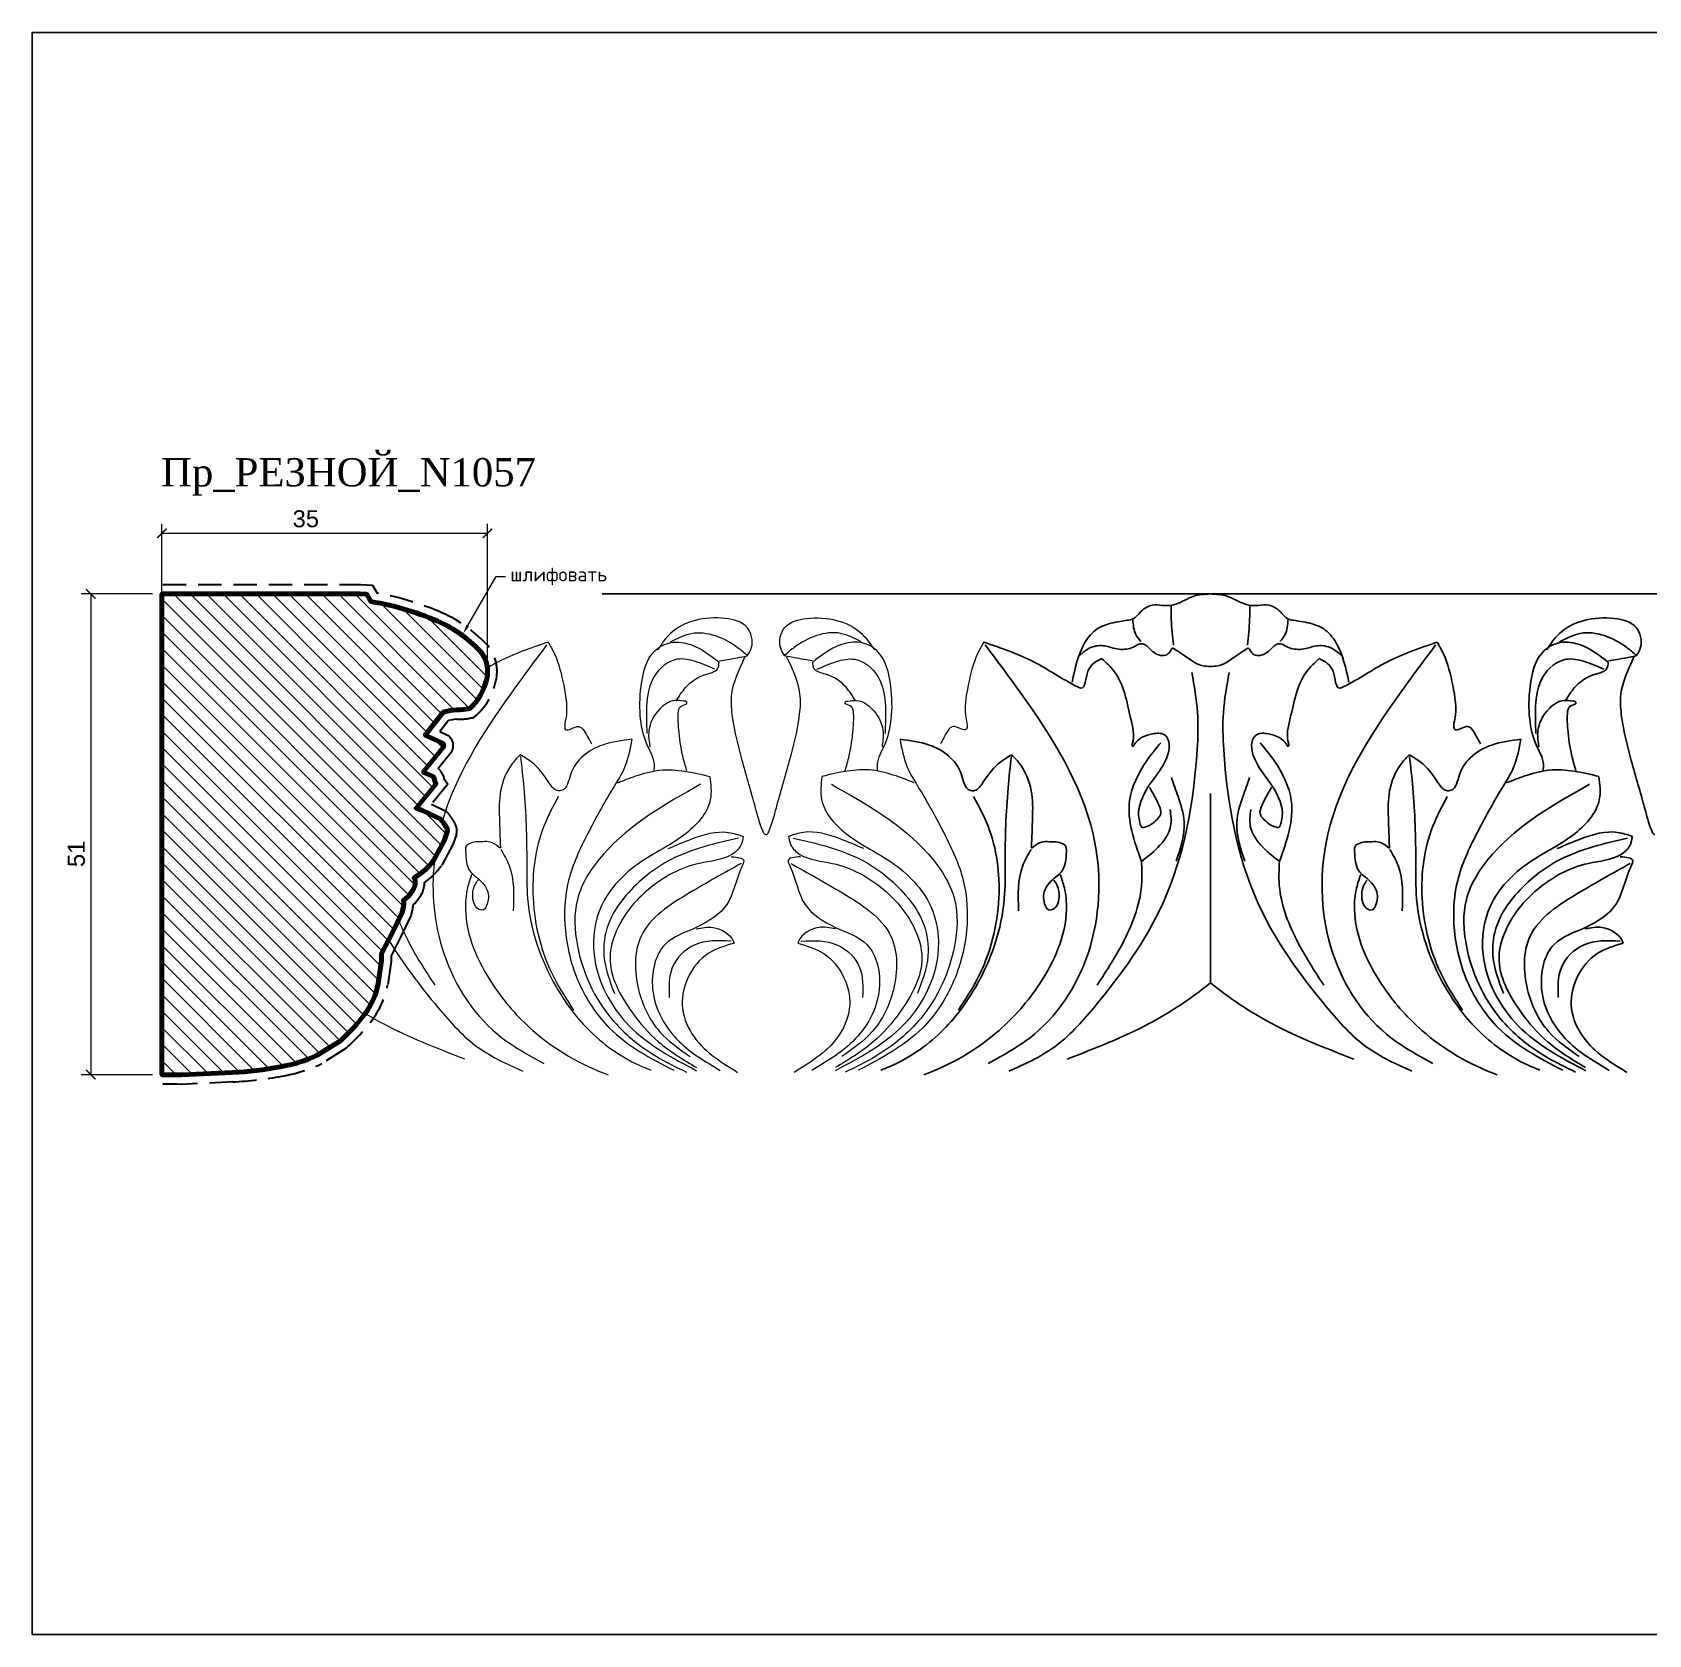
# Model space of a CAD drawing. Header units: millimetres. Extents: x 1316 to 1577, y -1879 to -1709.
# Drawn here: x 1316.2 to 1487.7, y -1879.2 to -1709.2 of the extents above; entities that cross this region are included whole.
import ezdxf
from ezdxf import colors
from ezdxf.entities.mleader import LeaderData, LeaderLine
from ezdxf.math import Vec2, Vec3

# ---------------------------------------------------------------- set-up
doc = ezdxf.new("R2010")
doc.units = ezdxf.units.MM
doc.linetypes.add('HIDDEN', pattern=[0.375, 0.25, -0.125])
for name, color, linetype, lineweight in [('0.15', 7, 'Continuous', 15), ('линия 50', 1, 'Continuous', 140), ('служебный слой РАЗМЕРЫ', 7, 'Continuous', 9)]:
    doc.layers.add(name, color=color, linetype=linetype, lineweight=lineweight)
doc.layers.add('Outside panel', color=7, linetype='Continuous', lineweight=18, true_color=0x7f5e57)
doc.layers.add('размеры в модели', color=7, linetype='Continuous')
doc.styles.add('ELECT', font='times.ttf')
doc.styles.get("Standard").update_dxf_attribs({"font": 'arial.ttf'})
doc.styles.add('ЕСКД профили текст', font='isocpeur.ttf')
doc.dimstyles.new('M_1', dxfattribs={"dimtxt": 1.8, "dimasz": 1, "dimexe": 1, "dimexo": 1, "dimgap": 0.6, "dimtad": 1, "dimdec": 0, "dimdsep": 46, "dimtxsty": 'Standard', "dimblk": 'ARCHTICK', "dimcen": -5, "dimclrd": 7, "dimclre": 7, "dimclrt": 7, "dimadec": 0, "dimazin": 0, "dimtfac": 1, "dimtdec": 0, "dimtmove": 0, "dimatfit": 3, "dimfxl": 1, "dimtolj": 1, "dimtzin": 0, "dimlwd": 5, "dimlwe": 5, "dimarcsym": 0})

# ---------------------------------------------------------------- blocks, each defined once
blk = doc.blocks.new('_ArchTick')
at = {"color": 0, "linetype": 'ByBlock', "const_width": 0.15}
blk.add_lwpolyline([(-0.5, -0.5), (0.5, 0.5)], dxfattribs=at)
blk = doc.blocks.new('*D3')
at = {"layer": 'Defpoints', "color": 0, "ltscale": 1000, "transparency": 16777216}
for p in [(1364.457472295162, -1762.355918897818), (1364.457472295162, -1776.634007220644), (1329.907022562762, -1819.803002179855)]:
    blk.add_point(p, dxfattribs=at)
at = {"layer": 'размеры в модели', "color": 7, "lineweight": 5, "ltscale": 1000, "transparency": 16777216}
for p, q in [((1329.907022562762, -1818.803002179855), (1329.907022562762, -1761.355918897818)), ((1364.457472295162, -1775.634007220644), (1364.457472295162, -1761.355918897818)), ((1329.907022562762, -1762.355918897818), (1364.457472295162, -1762.355918897818))]:
    blk.add_line(p, q, dxfattribs=at)
at = {"layer": 'размеры в модели', "color": 7, "lineweight": 5, "ltscale": 1000, "transparency": 16777216, "rotation": 180}
blk.add_blockref('_ArchTick', (1329.907022562762, -1762.355918897818), dxfattribs=at)
at = {"layer": 'размеры в модели', "color": 7, "lineweight": 5, "ltscale": 1000, "transparency": 16777216}
blk.add_blockref('_ArchTick', (1364.457472295162, -1762.355918897818), dxfattribs=at)
at = {"layer": 'размеры в модели', "color": 7, "ltscale": 1000, "transparency": 16777216, "insert": (1345.181853705388, -1760.836273604503), "char_height": 1.8, "attachment_point": 5}
blk.add_mtext('\\A1;35', dxfattribs=at)
blk = doc.blocks.new('*D2')
at = {"layer": 'Defpoints', "color": 0, "ltscale": 1000, "transparency": 16777216}
for p in [(1329.907022562762, -1768.802999432687), (1322.348852384731, -1819.803002179856), (1329.907022562762, -1819.803002179856)]:
    blk.add_point(p, dxfattribs=at)
at = {"layer": 'размеры в модели', "color": 7, "lineweight": 5, "ltscale": 1000, "transparency": 16777216}
for p, q in [((1328.907022562762, -1768.802999432687), (1321.348852384731, -1768.802999432687)), ((1322.348852384731, -1768.802999432687), (1322.348852384731, -1819.803002179856)), ((1328.907022562762, -1819.803002179856), (1321.348852384731, -1819.803002179856))]:
    blk.add_line(p, q, dxfattribs=at)
for p, rotation in [((1322.348852384731, -1768.802999432687), 90), ((1322.348852384731, -1819.803002179856), 270)]:
    blk.add_blockref('_ArchTick', p, dxfattribs=dict(at, rotation=rotation))
at = {"layer": 'размеры в модели', "color": 7, "ltscale": 1000, "transparency": 16777216, "insert": (1320.829821006831, -1796.373260477434), "char_height": 1.8, "attachment_point": 5, "rotation": 90}
blk.add_mtext('\\A1;51', dxfattribs=at)

msp = doc.modelspace()

# ---------------------------------------------------------------- hatches: boundary and pattern name
at = {"layer": 'Outside panel', "ltscale": 1000}
h = msp.add_hatch(dxfattribs=at)
h.set_pattern_fill('ANSI31', color=256, scale=9.894831059293374, angle=89.99999999999999)
h.set_pattern_definition([(135, (-308681.3478137554, 91952.88775593552), (-0.874587767590202, -0.8745877675902015), [])])
edge = h.paths.add_edge_path()
edge.add_line((1350.963298872066, -1768.802999432686), (1351.6663957573, -1768.832473755836))
edge.add_line((1351.6663957573, -1768.832473755836), (1352.019470459269, -1769.47263537105))
edge.add_line((1352.019470459269, -1769.47263537105), (1352.095494041172, -1769.610474130743))
edge.add_arc((1347.240286511089, -1799.186926200906), 29.97231317764509, 65.59297087123218, 80.67759264373308, ccw=False)
edge.add_arc((1353.725594688043, -1784.176425779202), 13.62665611717589, 42.58568210738292, 64.34472969998421, ccw=False)
edge.add_arc((1361.21534645087, -1776.999259817087), 3.262635353449134, -14.430340476632296, 38.78881298896238, ccw=False)
edge.add_arc((1358.787868584284, -1776.701634259945), 5.696508899645258, 311.60085530596746, 348.75667059247075, ccw=False)
edge.add_arc((1361.44771685301, -1776.134631561996), 4.955537926826993, 266.83880639387377, 283.089289717507, ccw=False)
edge.add_line((1361.174442480271, -1781.082628860044), (1360.512595923105, -1781.168770727607))
edge.add_line((1360.512595923105, -1781.168770727607), (1359.77176818666, -1781.347474494156))
edge.add_line((1359.77176818666, -1781.347474494156), (1357.851816830644, -1783.765096631854))
edge.add_line((1357.851816830644, -1783.765096631854), (1359.743361126119, -1784.658116913888))
edge.add_arc((1359.487123102426, -1784.882739258137), 0.3407537561371958, -47.59731586521792, 41.23832262908621, ccw=False)
edge.add_line((1359.716905961697, -1785.134359924843), (1357.709365942002, -1787.587968053667))
edge.add_line((1357.709365942002, -1787.587968053667), (1357.700208385428, -1787.745164443877))
edge.add_line((1357.700208385428, -1787.745164443877), (1358.684137021144, -1788.182625450565))
edge.add_arc((1358.279720114439, -1788.613306640815), 0.5907954993601886, 24.946555907015295, 46.80138924666602, ccw=False)
edge.add_line((1358.815395339345, -1788.364125230022), (1358.881533252028, -1788.727641882164))
edge.add_line((1358.881533252028, -1788.727641882164), (1358.931391062633, -1788.834680213731))
edge.add_line((1358.931391062633, -1788.834680213731), (1359.00159900072, -1788.933962144212))
edge.add_line((1359.00159900072, -1788.933962144212), (1356.888238321011, -1791.517360713704))
edge.add_line((1356.888238321011, -1791.517360713704), (1357.550634952215, -1791.768668100725))
edge.add_line((1357.550634952215, -1791.768668100725), (1359.507299654604, -1792.696333639695))
edge.add_arc((1355.373104208335, -1796.194761308703), 5.415770318545607, 29.771715731185907, 40.23847662549622, ccw=False)
edge.add_arc((1359.522463083569, -1793.909467755213), 0.6836448882497159, -10.279880105993584, 36.212299477542274, ccw=False)
edge.add_line((1360.195133943529, -1794.031468769092), (1359.858339343638, -1794.976198390032))
edge.add_line((1359.858339343638, -1794.976198390032), (1358.746204908424, -1797.086456509096))
edge.add_arc((1354.844039297557, -1794.272418261979), 4.810998618880846, 314.42779352934076, 324.20282388908976, ccw=False)
edge.add_arc((1354.637273888115, -1794.523976708915), 4.787050512549677, 301.75807215845657, 318.3057055007236, ccw=False)
edge.add_line((1357.156859996681, -1798.59430083006), (1356.667439444875, -1798.920069664971))
edge.add_arc((1356.249087705928, -1799.265412713234), 0.5424758044951531, 3.4895545051799104, 39.53915891904592, ccw=False)
edge.add_arc((1354.794749934936, -1799.3023119262), 1.997032095501671, -29.007390789123804, 2.006385798557119, ccw=False)
edge.add_line((1356.541268657846, -1800.270717595842), (1356.086443320801, -1800.862789525789))
edge.add_line((1356.086443320801, -1800.862789525789), (1355.545129945454, -1801.317314614447))
edge.add_arc((1354.229274283, -1801.643340873103), 1.35564348032489, -13.73583422464418, 13.915791451881091, ccw=False)
edge.add_line((1355.546147451689, -1801.965232630282), (1355.389451474835, -1802.598154937987))
edge.add_line((1355.389451474835, -1802.598154937987), (1354.400435307482, -1804.631883235437))
edge.add_line((1354.400435307482, -1804.631883235437), (1353.226232984522, -1806.936568468249))
edge.add_line((1353.226232984522, -1806.936568468249), (1353.226232984522, -1807.691007722424))
edge.add_line((1353.226232984522, -1807.691007722424), (1352.874175789719, -1810.134273983444))
edge.add_arc((1344.501413682719, -1808.376739337538), 8.555236602921072, 324.01690924708765, 348.1451063557594, ccw=False)
edge.add_arc((1333.572722925408, -1799.569297738395), 22.58444063048799, 312.59830322148713, 322.22607379987056, ccw=False)
edge.add_line((1348.859095750795, -1816.194091404344), (1346.39978291369, -1817.747957037085))
edge.add_arc((1339.664228112157, -1803.060163479015), 16.15855742598804, 279.96351474939553, 294.63532834798605, ccw=False)
edge.add_arc((1335.51329163073, -1781.634414602748), 37.98127853763408, 272.83647262599607, 280.5386163079805, ccw=False)
edge.add_line((1337.392816745629, -1819.569159951781), (1332.019958655768, -1819.827170608587))
edge.add_line((1332.019958655768, -1819.827170608587), (1331.520787626458, -1819.819950245226))
edge.add_line((1331.520787626458, -1819.819950245226), (1330.139916118187, -1819.803002179855))
edge.add_line((1330.139916118187, -1819.803002179855), (1329.907022562762, -1819.803002179855))
edge.add_line((1329.907022562762, -1819.803002179855), (1329.907022562762, -1768.802999432686))
edge.add_line((1329.907022562762, -1768.802999432686), (1350.963298872066, -1768.802999432686))

# ---------------------------------------------------------------- linework, layer by layer
at = {"color": 7, "ltscale": 1000}
for p, q in [((1567.262176569388, -1768.802999432686), (1376.629873453941, -1768.802999432686)), ((1441.193709015217, -1789.960135986003), (1441.193709015217, -1810.05685513981))]:
    msp.add_line(p, q, dxfattribs=at)
at = {"color": 6, "ltscale": 1000}
msp.add_lwpolyline([(1316.153295605618, -1879.213753384771), (1571.153295605618, -1879.213753384771), (1571.153295605618, -1709.213753384771), (1316.153295605618, -1709.213753384771)], close=True, dxfattribs=at)
at = {"color": 7, "ltscale": 1000}
for points in [[(1441.193709015217, -1768.802999432672), (1439.425939251971, -1769.038045920788), (1437.514746658806, -1769.885569314829), (1437.005540022463, -1770.009872745963), (1436.078294750605, -1770.009872745963), (1435.026527331513, -1769.987272122067), (1433.617870544851, -1770.859091186903), (1433.024166737985, -1771.41845662683), (1432.383767125499, -1771.590221368017), (1430.383630141452, -1771.978387082585), (1429.206228771083, -1772.480685947354), (1427.873174717486, -1773.958201731213), (1426.514549150434, -1778.154572563137)], [(1437.008875437383, -1770.078804648605), (1437.036670558922, -1771.490778623272), (1437.259031535428, -1774.23957949796)], [(1441.193709015217, -1768.802999432672), (1442.961478777997, -1769.038045920788), (1444.872671371162, -1769.885569314829), (1445.381878007505, -1770.009872745963), (1446.309123279829, -1770.009872745963), (1447.360890698455, -1769.987272122067), (1448.769547485117, -1770.859091186903), (1449.363251291983, -1771.41845662683), (1450.003650904935, -1771.590221368017), (1452.003787888516, -1771.978387082585), (1453.181189259351, -1772.480685947354), (1454.514243312948, -1773.958201731213), (1455.872868879535, -1778.154572563137)], [(1445.378542592585, -1770.078804648605), (1445.350747471512, -1771.490778623272), (1445.12838649454, -1774.23957949796)], [(1433.81688361878, -1773.839548456024), (1433.28099366587, -1773.11745852419), (1432.955234835226, -1771.503208966235)], [(1448.570534411188, -1773.839548456024), (1449.106424364563, -1773.11745852419), (1449.432183194742, -1771.503208966235)], [(1486.384130271919, -1775.373565799215), (1486.839970273733, -1774.453155393254), (1486.376347637572, -1772.360337625498), (1484.047116408892, -1771.400941143402), (1478.234600482345, -1772.999935280423), (1476.865968672395, -1774.740748331657)], [(1478.254612970468, -1773.884184688104), (1480.445980394095, -1772.986374905922), (1485.36794060918, -1774.476886048455), (1486.356335149914, -1775.284858350649)], [(1417.129804136999, -1773.909610389856), (1422.473138402052, -1776.026158812812), (1427.098246714402, -1778.663086599561), (1427.424005545046, -1778.793605202351), (1428.187815499328, -1776.990640435259), (1429.643168090213, -1775.660593722023)], [(1417.294351259083, -1774.208503640264), (1421.126742689707, -1779.414557342192), (1428.735935305547, -1794.302153282923), (1428.409064670395, -1806.260708373396), (1422.505380743951, -1815.507188603056), (1417.598985797562, -1818.612514318906)], [(1441.193709015217, -1776.492861695013), (1440.42100462208, -1776.423364776776), (1438.267438564286, -1775.229486822391), (1437.281267633032, -1774.58706408961), (1437.19899407199, -1774.549773060258), (1437.012210852303, -1774.736228206901), (1436.548588215675, -1775.251522430575), (1436.271748800133, -1775.326104489279), (1434.898669769824, -1774.773519236252), (1433.998107814998, -1774.087025286986), (1433.74906352146, -1774.087025286986), (1433.136459030979, -1774.381398412639), (1432.661718346015, -1774.570113621659), (1431.089626242709, -1774.5983644015), (1429.808827017736, -1774.287605823723), (1428.332350133755, -1774.560508356553), (1427.347291007474, -1775.279208194705)], [(1441.193709015217, -1776.492861695013), (1441.966413408354, -1776.423364776776), (1444.119979466148, -1775.229486822391), (1445.106150396936, -1774.58706408961), (1445.188423958443, -1774.549773060258), (1445.375207178597, -1774.736228206901), (1445.838829814758, -1775.251522430575), (1446.115669229835, -1775.326104489279), (1447.488748260144, -1774.773519236252), (1448.389310215436, -1774.087025286986), (1448.638354508508, -1774.087025286986), (1449.25095899899, -1774.381398412639), (1449.725699683953, -1774.570113621659), (1451.297791787725, -1774.5983644015), (1452.578591012232, -1774.287605823723), (1454.055067896679, -1774.560508356553), (1455.040127022959, -1775.279208194705)], [(1465.257613893435, -1773.909610389856), (1459.914279627916, -1776.026158812812), (1455.289171316032, -1778.663086599561), (1454.963412485387, -1778.793605202351), (1454.199602531105, -1776.990640435259), (1452.74424994022, -1775.660593722023)], [(1465.093066770885, -1774.208503640264), (1461.260675340727, -1779.414557342192), (1453.651482724421, -1794.302153282923), (1453.978353360038, -1806.260708373396), (1459.882037286017, -1815.507188603056), (1464.788432232872, -1818.612514318906)], [(1465.257613893435, -1773.909610389856), (1465.918025994044, -1775.154339748093), (1466.90864414426, -1778.48058656208), (1467.123222486418, -1782.082560986753), (1467.023160046734, -1782.938559614944), (1467.078750290744, -1783.134620026925), (1467.686907561798, -1783.097328997341), (1468.518537613865, -1782.873582821347), (1469.509155764081, -1784.059550557409), (1469.853815277875, -1784.694063071867)], [(1476.506855695345, -1787.55473703461), (1476.530203597456, -1786.901013990173), (1475.761946424213, -1784.792375785539), (1475.073739201132, -1782.09951145482), (1475.124882226646, -1778.596979774775), (1476.615812573884, -1774.806855156443), (1478.30242058013, -1773.959331762402), (1480.4737755161, -1774.21302376502), (1483.406716796406, -1776.024463765913)], [(1483.445629967679, -1775.903550428346), (1484.330626653809, -1775.753821295461), (1486.384130271919, -1775.373565799215)], [(1488.37203740219, -1794.329839047052), (1488.247515255422, -1794.269382378327), (1488.035160522744, -1793.9416733326), (1487.265791543596, -1791.487245583332), (1485.861581977293, -1786.474427215064), (1484.834274265751, -1781.830564031035), (1484.727540997159, -1779.668249344926), (1486.143980417237, -1775.50351938641)], [(1439.21247271432, -1777.122289069121), (1439.821741790347, -1781.366686226575), (1439.782828619074, -1785.316710258725), (1436.160568311647, -1801.572208957288), (1428.809314428199, -1812.692280903466), (1424.562219776981, -1816.912947406068), (1419.809253903873, -1819.431221917512)], [(1429.643168090213, -1775.660593722023), (1431.002905461308, -1777.062397415757), (1432.723979419865, -1781.988203382243), (1432.886302932468, -1784.738134288353), (1432.877408493612, -1784.927414513084), (1432.935222347569, -1784.968660651481), (1433.069750738166, -1784.851137407481), (1435.050987039063, -1783.643699078944), (1436.303991141565, -1783.743706839166), (1436.513010459323, -1783.93581214187), (1436.429625093773, -1786.477252293036), (1435.096571039245, -1788.508483360878), (1433.598969862167, -1791.61041898316), (1433.69347327745, -1793.059683987063), (1434.032573766843, -1793.587973569411), (1434.128188986168, -1793.574413195143), (1435.52350411408, -1792.721239645158), (1435.91708304251, -1792.138708565508), (1435.713622749154, -1791.190612395301), (1434.710774744697, -1789.293855039527)], [(1443.174945316114, -1777.122289069121), (1442.565676240087, -1781.366686226575), (1442.604589410894, -1785.316710258725), (1446.226849718787, -1801.572208957288), (1453.578103601769, -1812.692280903466), (1457.825198253453, -1816.912947406068), (1462.57816412656, -1819.431221917512)], [(1452.74424994022, -1775.660593722023), (1451.384512569126, -1777.062397415757), (1449.663438610103, -1781.988203382243), (1449.501115097501, -1784.738134288353), (1449.510009536822, -1784.927414513084), (1449.452195683331, -1784.968660651481), (1449.317667291802, -1784.851137407481), (1447.336430990905, -1783.643699078944), (1446.083426888403, -1783.743706839166), (1445.874407570645, -1783.93581214187), (1445.957792936661, -1786.477252293036), (1447.290846990723, -1788.508483360878), (1448.788448167801, -1791.61041898316), (1448.693944752984, -1793.059683987063), (1448.354844263591, -1793.587973569411), (1448.259229043801, -1793.574413195143), (1446.863913916353, -1792.721239645158), (1446.470334988389, -1792.138708565508), (1446.67379528128, -1791.190612395301), (1447.676643285271, -1789.293855039527)], [(1482.954212209512, -1776.789494883044), (1480.8895905426, -1775.971352300032), (1478.955050046858, -1775.730090640376), (1476.499073061463, -1777.57034643682), (1475.699685350362, -1780.730478665566), (1475.733039497234, -1783.588327550337)], [(1478.849428583238, -1780.138907336288), (1479.836711318068, -1778.734278564581), (1482.058097474113, -1777.307614184574), (1483.237722454429, -1776.749943791314), (1483.406716797337, -1776.024463765913)], [(1479.976798733998, -1787.580727752073), (1479.537635804922, -1785.961958069478), (1479.116261754487, -1783.162870806649), (1479.069565949798, -1781.52997573396), (1479.443132389639, -1780.656461622457), (1479.986804977827, -1780.337227810764), (1479.964568879757, -1780.262645751944), (1479.687729464214, -1780.16659310065), (1478.771602241159, -1780.092011042063), (1476.725881256931, -1781.444658378961), (1475.92649354583, -1783.510920413893), (1476.054351107985, -1785.012731868082)], [(1408.24314771064, -1784.222275049317), (1411.345083333388, -1784.826276721324), (1414.761659736581, -1787.978498731864), (1415.654439058457, -1789.633429412737), (1416.154751254548, -1789.659420130083), (1417.047530575957, -1788.792686205714), (1418.939822485507, -1786.612856036176), (1420.096099563711, -1785.850649997017)], [(1435.920418456499, -1784.587275124279), (1434.41169923155, -1786.525843634277), (1432.615022540394, -1790.726734590957), (1433.872473863721, -1797.189382978722)], [(1446.466999573469, -1784.587275124279), (1447.975718798883, -1786.525843634277), (1449.772395489574, -1790.726734590957), (1448.514944166713, -1797.189382978722)], [(1474.144270319794, -1784.222275049317), (1471.042334697046, -1784.826276721324), (1467.625758293852, -1787.978498731864), (1466.732978972443, -1789.633429412737), (1466.232666775421, -1789.659420130083), (1465.339887454476, -1788.792686205714), (1463.447595545393, -1786.612856036176), (1462.291318466723, -1785.850649997017)], [(1474.144270319794, -1784.222275049317), (1473.406031877104, -1787.093684308355), (1472.129679872956, -1789.424373642083), (1469.433553032413, -1794.263732222265), (1467.431192438886, -1799.202533547541), (1467.080973901157, -1804.487689433045), (1468.738674980425, -1810.521490983323), (1471.753889822237, -1814.850075464703), (1478.587042630486, -1819.339124375379)], [(1420.064969027251, -1786.038235174849), (1419.715862293564, -1789.380867441192), (1419.402333316695, -1797.294475879644), (1419.313388926279, -1801.111156231033), (1416.28372062121, -1810.484199954088), (1412.616988118109, -1815.251236538061), (1407.107994925998, -1818.959998910439), (1406.219662824482, -1819.318783813978)], [(1420.096099563711, -1785.850649997017), (1420.897710883826, -1786.74563470111), (1422.176286498852, -1789.698971221813), (1422.308591279969, -1792.552299981828), (1422.195187182002, -1795.674576165744)], [(1462.291318466723, -1785.850649997017), (1461.489707147073, -1786.74563470111), (1460.211131532047, -1789.698971221813), (1460.078826750465, -1792.552299981828), (1460.192230848432, -1795.674576165744)], [(1462.322449003183, -1786.038235174849), (1462.67155573687, -1789.380867441192), (1462.985084713739, -1797.294475879644), (1463.074029104155, -1801.111156231033), (1466.103697409224, -1810.484199954088), (1469.770429912325, -1815.251236538061), (1475.279423104901, -1818.959998910439), (1476.167755205952, -1819.318783813978)], [(1472.628880265005, -1788.833367328632), (1474.543408272624, -1788.112407427987), (1477.115012965933, -1787.496540428496), (1482.427216694992, -1788.164953878506)], [(1437.050012217205, -1788.28756226274), (1437.748225684114, -1790.295062675497), (1438.40419056483, -1792.979451772415), (1437.54921260972, -1797.154352011865)], [(1445.337405812763, -1788.28756226274), (1444.639192345854, -1790.295062675497), (1443.983227465138, -1792.979451772415), (1444.838205420248, -1797.154352011865)], [(1481.427704105456, -1788.997221851496), (1471.136838112328, -1796.391580956995), (1468.355102296289, -1801.228679474916), (1468.355102296289, -1806.121149521212), (1471.947343871765, -1813.824572157937), (1476.706980574247, -1817.842398061541), (1479.951227221009, -1819.533489740345)], [(1482.427216694527, -1788.164953878389), (1482.465018060826, -1790.602996175534), (1479.655487122782, -1794.389165684704), (1475.058173933368, -1797.260574943975), (1470.88223479439, -1801.95698457829), (1470.130654693883, -1807.04495002074), (1473.867430903785, -1814.618984085981), (1481.015224494342, -1819.381500545082)], [(1416.054688815795, -1790.280372270157), (1417.588979553268, -1793.445024623659), (1418.731914972257, -1801.047874484218), (1416.508305207197, -1809.526498518542), (1414.438124515884, -1812.943147827878)], [(1466.332729214639, -1790.280372270157), (1464.798438476701, -1793.445024623659), (1463.655503057711, -1801.047874484218), (1465.879112822771, -1809.526498518542), (1467.949293514084, -1812.943147827878)], [(1433.872473864187, -1797.189382978722), (1435.602442260668, -1795.711867195096), (1436.963291436736, -1793.448414717226), (1436.906589388218, -1791.672005683191)], [(1448.514944166247, -1797.189382978722), (1446.7849757693, -1795.711867195096), (1445.424126593232, -1793.448414717226), (1445.48082864175, -1791.672005683191)], [(1477.987779798754, -1795.815265049117), (1480.491564394742, -1794.787501679974), (1484.402893971488, -1794.094792559052), (1485.968315245886, -1794.519684287377)], [(1422.146267766901, -1795.927703152767), (1421.277948153507, -1797.625010003343), (1420.833226200961, -1802.427077554174)], [(1422.195187182002, -1795.674576165744), (1422.205193425365, -1795.748028193142), (1422.394200255931, -1795.632765011636), (1424.070802018814, -1795.081309789915), (1425.518371975817, -1795.297710763065), (1425.770751684275, -1795.464955379495), (1425.896385636017, -1796.135628892), (1425.448328268085, -1798.173075131497), (1424.265367873315, -1799.270900434705), (1423.467091967188, -1800.834298588925), (1423.594949528877, -1801.663176468348), (1423.998534701135, -1802.311249357073), (1424.668953045573, -1802.120274085559), (1425.115898608066, -1801.163702681435), (1424.892425827053, -1799.66528132058), (1424.562219776981, -1799.165807533784)], [(1460.192230848432, -1795.674576165744), (1460.182224604603, -1795.748028193142), (1459.993217774503, -1795.632765011636), (1458.31661601162, -1795.081309789915), (1456.869046054617, -1795.297710763065), (1456.616666346159, -1795.464955379495), (1456.491032394417, -1796.135628892), (1456.939089762349, -1798.173075131497), (1458.122050157119, -1799.270900434705), (1458.920326063246, -1800.834298588925), (1458.792468501557, -1801.663176468348), (1458.388883329299, -1802.311249357073), (1457.71846498486, -1802.120274085559), (1457.271519422367, -1801.163702681435), (1457.494992202915, -1799.66528132058), (1457.825198253453, -1799.165807533784)], [(1460.241150263533, -1795.927703152767), (1461.109469877392, -1797.625010003343), (1461.554191829473, -1802.427077554174)], [(1485.466891243424, -1794.702184324859), (1478.296861556195, -1796.976937114734), (1473.54945470842, -1800.767626748544), (1471.61602601672, -1803.898378166261), (1471.179086698055, -1807.198069247424), (1472.287556166131, -1811.188209386666)], [(1485.968315245886, -1794.519684287377), (1485.721494561829, -1795.444049802616), (1484.768677777913, -1796.424351861708), (1481.30429376366, -1797.386008406182), (1475.896474814344, -1800.145544577281), (1472.491016459022, -1804.558881398065), (1471.825045334477, -1807.337628099493), (1474.137599490419, -1813.143163349021), (1476.978260965388, -1816.314595889889), (1480.999659225647, -1819.043056203176)], [(1433.872473864187, -1797.189382978722), (1433.912498839501, -1799.318361744641), (1432.036884002224, -1805.543138566434), (1429.158421161421, -1810.312435212902)], [(1448.514944166247, -1797.189382978722), (1448.474919191398, -1799.318361744641), (1450.350534028676, -1805.543138566434), (1453.228996869013, -1810.312435212902)], [(1485.733724415604, -1797.396178686882), (1480.251414539594, -1800.521279948654), (1475.117099592298, -1805.112031666686), (1474.846931005664, -1810.783658219974), (1477.086106038954, -1815.220725695843), (1480.329240881209, -1817.882514168748)], [(1484.688627826352, -1796.680868942181), (1486.017234660987, -1797.123276154052), (1485.807103537791, -1797.752138512333), (1484.222781580709, -1801.734933448963), (1480.982982152444, -1804.180320948835), (1477.674250822351, -1805.973680450588), (1476.344532182276, -1810.689300615348), (1479.160733950161, -1816.280694953872), (1483.515673674945, -1819.357204874519)], [(1480.974087713123, -1804.335135221954), (1482.762981769465, -1804.187101135853), (1484.920995046687, -1805.677612278385), (1484.986591534991, -1805.862937393955)], [(1484.663056313828, -1805.629585952738), (1480.767292004846, -1806.051087587264), (1478.434725361712, -1808.432063309134), (1478.112301945988, -1811.606320927858)], [(1484.986591534991, -1805.862937393955), (1482.234874450438, -1806.95567755658), (1480.125780588318, -1809.440616148066), (1479.485380975366, -1812.40299291828), (1480.521583126694, -1815.473852682866), (1485.369052414153, -1819.554960333167)]]:
    msp.add_spline(points, degree=3, dxfattribs=at)
for points, knots in [([(1425.25042699913, -1798.557850752382), (1425.410580113366, -1799.028392769636), (1425.81664702373, -1800.221448200413), (1426.178814602386, -1804.333471844562), (1423.662021942273, -1809.90759866895), (1418.368219676264, -1816.008915452294), (1413.677428270061, -1818.75951669622), (1410.762497573927, -1819.80300217984)], [0, 0, 0, 0, 0.1958560196530177, 0.4965913337139179, 1.605883850850419, 2.464437476602747, 3.684063864694269, 3.684063864694269, 3.684063864694269, 3.684063864694269]), ([(1457.136991031304, -1798.557850752382), (1456.976837917067, -1799.028392769636), (1456.570771006704, -1800.221448200413), (1456.208603427582, -1804.333471844562), (1458.725396087695, -1809.90759866895), (1464.01919835417, -1816.008915452294), (1468.709989759907, -1818.75951669622), (1471.624920456507, -1819.80300217984)], [0, 0, 0, 0, 0.1958560196530177, 0.4965913337139179, 1.605883850850419, 2.464437476602747, 3.684063864694269, 3.684063864694269, 3.684063864694269, 3.684063864694269]), ([(1425.972957091242, -1818.147581398727), (1428.927448227838, -1817.005766385359), (1434.320262057077, -1814.921618724016), (1439.168553273495, -1811.7031907735), (1441.193709015217, -1810.056855140145)], [0, 0, 0, 0, 1.24720172970012, 2.276509362698048, 2.276509362698048, 2.276509362698048, 2.276509362698048]), ([(1456.414460939657, -1818.147581398727), (1453.459969802596, -1817.005766385359), (1448.067155974288, -1814.921618724016), (1443.218864757404, -1811.7031907735), (1441.193709015217, -1810.056855140145)], [0, 0, 0, 0, 1.24720172970012, 2.276509362698048, 2.276509362698048, 2.276509362698048, 2.276509362698048])]:
    msp.add_open_spline(points, degree=3, knots=knots, dxfattribs=at)
at = {"layer": '0.15', "color": 7, "ltscale": 1000}
for points in [[(1392.027473498438, -1775.373565799215), (1392.483313500252, -1774.453155393254), (1392.01969086409, -1772.360337625498), (1389.690459634945, -1771.400941143402), (1383.877943708863, -1772.999935280423), (1382.509311898448, -1774.740748331657)], [(1396.003287758049, -1775.373565799215), (1395.547447756235, -1774.453155393254), (1396.011070392397, -1772.360337625498), (1398.340301622007, -1771.400941143402), (1404.152817547623, -1772.999935280423), (1405.521449357573, -1774.740748331657)], [(1383.897956196521, -1773.884184688104), (1386.089323620148, -1772.986374905922), (1391.011283835232, -1774.476886048455), (1391.999678375967, -1775.284858350649)], [(1404.132805059966, -1773.884184688104), (1401.941437635873, -1772.986374905922), (1397.019477421254, -1774.476886048455), (1396.031082880054, -1775.284858350649)], [(1370.900957119487, -1773.909610389856), (1371.561369220097, -1775.154339748093), (1372.551987370312, -1778.48058656208), (1372.766565712936, -1782.082560986753), (1372.666503272787, -1782.938559614944), (1372.722093517263, -1783.134620026925), (1373.330250788316, -1783.097328997341), (1374.161880839918, -1782.873582821347), (1375.152498990134, -1784.059550557409), (1375.497158503927, -1784.694063071867)], [(1382.150198921398, -1787.55473703461), (1382.173546823975, -1786.901013990173), (1381.405289650265, -1784.792375785539), (1380.717082427651, -1782.09951145482), (1380.768225452699, -1778.596979774775), (1382.259155799937, -1774.806855156443), (1383.945763806649, -1773.959331762402), (1386.117118742153, -1774.21302376502), (1389.050060022924, -1776.024463765913)], [(1389.088973193731, -1775.903550428346), (1389.973969879862, -1775.753821295461), (1392.027473497972, -1775.373565799215)], [(1394.015380627778, -1794.329839047052), (1393.890858481474, -1794.269382378327), (1393.678503748797, -1793.9416733326), (1392.909134769649, -1791.487245583332), (1391.504925203346, -1786.474427215064), (1390.47761749227, -1781.830564031035), (1390.370884223212, -1779.668249344926), (1391.787323643755, -1775.50351938641)], [(1394.015380627778, -1794.329839047052), (1394.139902774546, -1794.269382378327), (1394.352257507224, -1793.9416733326), (1395.121626486372, -1791.487245583332), (1396.525836052675, -1786.474427215064), (1397.553143764217, -1781.830564031035), (1397.659877033275, -1779.668249344926), (1396.243437613197, -1775.50351938641)], [(1398.941788063221, -1775.903550428346), (1398.056791376159, -1775.753821295461), (1396.003287758514, -1775.373565799215)], [(1405.880562335089, -1787.55473703461), (1405.857214432512, -1786.901013990173), (1406.625471605756, -1784.792375785539), (1407.313678828836, -1782.09951145482), (1407.262535803788, -1778.596979774775), (1405.77160545655, -1774.806855156443), (1404.084997449838, -1773.959331762402), (1401.913642514333, -1774.21302376502), (1398.980701233562, -1776.024463765913)], [(1417.129804136999, -1773.909610389856), (1416.46939203639, -1775.154339748093), (1415.478773886174, -1778.48058656208), (1415.26419554355, -1782.082560986753), (1415.3642579837, -1782.938559614944), (1415.308667739224, -1783.134620026925), (1414.70051046817, -1783.097328997341), (1413.868880416569, -1782.873582821347), (1412.878262266353, -1784.059550557409), (1412.533602752093, -1784.694063071867)], [(1388.597555435565, -1776.789494883044), (1386.532933768653, -1775.971352300032), (1384.59839327291, -1775.730090640376), (1382.142416287516, -1777.57034643682), (1381.343028576881, -1780.730478665566), (1381.376382723287, -1783.588327550337)], [(1384.492771809757, -1780.138907336288), (1385.480054544121, -1778.734278564581), (1387.701440700166, -1777.307614184574), (1388.881065680482, -1776.749943791314), (1389.05006002339, -1776.024463765913)], [(1403.537989447195, -1780.138907336288), (1402.550706712365, -1778.734278564581), (1400.32932055632, -1777.307614184574), (1399.149695575539, -1776.749943791314), (1398.980701233097, -1776.024463765913)], [(1399.433205820922, -1776.789494883044), (1401.4978274883, -1775.971352300032), (1403.432367984042, -1775.730090640376), (1405.888344968505, -1777.57034643682), (1406.687732679606, -1780.730478665566), (1406.6543785332, -1783.588327550337)], [(1385.620141960051, -1787.580727752073), (1385.180979030974, -1785.961958069478), (1384.759604981005, -1783.162870806649), (1384.712909175851, -1781.52997573396), (1385.086475616157, -1780.656461622457), (1385.63014820388, -1780.337227810764), (1385.60791210581, -1780.262645751944), (1385.331072690733, -1780.16659310065), (1384.414945467212, -1780.092011042063), (1382.369224483449, -1781.444658378961), (1381.569836772815, -1783.510920413893), (1381.697694334038, -1785.012731868082)], [(1402.41061929597, -1787.580727752073), (1402.849782225047, -1785.961958069478), (1403.271156275947, -1783.162870806649), (1403.317852081102, -1781.52997573396), (1402.944285640329, -1780.656461622457), (1402.400613052141, -1780.337227810764), (1402.422849150211, -1780.262645751944), (1402.699688565754, -1780.16659310065), (1403.615815789275, -1780.092011042063), (1405.661536773037, -1781.444658378961), (1406.460924484138, -1783.510920413893), (1406.333066922449, -1785.012731868082)], [(1379.787613545846, -1784.222275049317), (1376.685677923564, -1784.826276721324), (1373.269101519905, -1787.978498731864), (1372.376322198495, -1789.633429412737), (1371.876010001473, -1789.659420130083), (1370.983230680995, -1788.792686205714), (1369.090938771446, -1786.612856036176), (1367.934661692776, -1785.850649997017)], [(1379.787613545846, -1784.222275049317), (1379.049375103623, -1787.093684308355), (1377.773023099009, -1789.424373642083), (1375.076896258466, -1794.263732222265), (1373.074535664939, -1799.202533547541), (1372.724317127209, -1804.487689433045), (1374.382018206943, -1810.521490983323), (1377.39723304829, -1814.850075464703), (1384.230385856539, -1819.339124375379)], [(1408.24314771064, -1784.222275049317), (1408.981386152864, -1787.093684308355), (1410.257738157477, -1789.424373642083), (1412.95386499802, -1794.263732222265), (1414.956225591082, -1799.202533547541), (1415.306444129277, -1804.487689433045), (1413.648743050009, -1810.521490983323), (1410.633528207731, -1814.850075464703), (1403.800375399947, -1819.339124375379)], [(1367.934661692776, -1785.850649997017), (1367.133050373126, -1786.74563470111), (1365.8544747581, -1789.698971221813), (1365.722169976518, -1792.552299981828), (1365.835574074485, -1795.674576165744)], [(1367.965792229235, -1786.038235174849), (1368.314898962923, -1789.380867441192), (1368.628427939791, -1797.294475879644), (1368.717372330208, -1801.111156231033), (1371.747040635277, -1810.484199954088), (1375.413773138378, -1815.251236538061), (1380.922766330954, -1818.959998910439), (1381.81109843247, -1819.318783813978)], [(1378.272223491058, -1788.833367328632), (1380.186751498677, -1788.112407427987), (1382.758356191986, -1787.496540428496), (1388.070559921511, -1788.164953878506)], [(1409.758537764963, -1788.833367328632), (1407.844009758275, -1788.112407427987), (1405.272405064501, -1787.496540428496), (1399.960201334976, -1788.164953878506)], [(1387.071047331508, -1788.997221851496), (1376.780181338381, -1796.391580956995), (1373.998445522342, -1801.228679474916), (1373.998445522342, -1806.121149521212), (1377.590687098284, -1813.824572157937), (1382.3503238003, -1817.842398061541), (1385.594570447061, -1819.533489740345)], [(1388.070559920579, -1788.164953878389), (1388.108361286879, -1790.602996175534), (1385.298830348835, -1794.389165684704), (1380.701517159887, -1797.260574943975), (1376.525578020442, -1801.95698457829), (1375.773997920402, -1807.04495002074), (1379.510774130304, -1814.618984085981), (1386.658567720395, -1819.381500545082)], [(1399.960201335442, -1788.164953878389), (1399.922399969608, -1790.602996175534), (1402.731930907186, -1794.389165684704), (1407.3292440966, -1797.260574943975), (1411.505183236044, -1801.95698457829), (1412.256763336551, -1807.04495002074), (1408.519987126183, -1814.618984085981), (1401.372193536557, -1819.381500545082)], [(1400.959713924512, -1788.997221851496), (1411.25057991764, -1796.391580956995), (1414.032315733679, -1801.228679474916), (1414.032315733679, -1806.121149521212), (1410.440074158203, -1813.824572157937), (1405.680437455721, -1817.842398061541), (1402.43619080896, -1819.533489740345)], [(1371.976072440691, -1790.280372270157), (1370.441781703685, -1793.445024623659), (1369.29884628423, -1801.047874484218), (1371.52245604929, -1809.526498518542), (1373.592636740603, -1812.943147827878)], [(1383.631123025272, -1795.815265049117), (1386.134907620795, -1794.787501679974), (1390.046237197541, -1794.094792559052), (1391.611658471938, -1794.519684287377)], [(1404.39963823168, -1795.815265049117), (1401.895853635691, -1794.787501679974), (1397.984524058946, -1794.094792559052), (1396.419102784548, -1794.519684287377)], [(1365.835574074485, -1795.674576165744), (1365.825567830656, -1795.748028193142), (1365.636561001022, -1795.632765011636), (1363.959959237673, -1795.081309789915), (1362.51238928067, -1795.297710763065), (1362.260009572212, -1795.464955379495), (1362.13437562047, -1796.135628892), (1362.582432988402, -1798.173075131497), (1363.765393383172, -1799.270900434705), (1364.563669289299, -1800.834298588925), (1364.43581172761, -1801.663176468348), (1364.032226555351, -1802.311249357073), (1363.361808210913, -1802.120274085559), (1362.91486264842, -1801.163702681435), (1363.1383354299, -1799.66528132058), (1363.468541479506, -1799.165807533784)], [(1365.884493489586, -1795.927703152767), (1366.752813103445, -1797.625010003343), (1367.197535055526, -1802.427077554174)], [(1391.110234469943, -1794.702184324859), (1383.940204782248, -1796.976937114734), (1379.192797934473, -1800.767626748544), (1377.259369242773, -1803.898378166261), (1376.822429924574, -1807.198069247424), (1377.930899392184, -1811.188209386666)], [(1391.611658471938, -1794.519684287377), (1391.364837787882, -1795.444049802616), (1390.412021003965, -1796.424351861708), (1386.947636989713, -1797.386008406182), (1381.539818040863, -1800.145544577281), (1378.134359685075, -1804.558881398065), (1377.468388560996, -1807.337628099493), (1379.780942716472, -1813.143163349021), (1382.621604191907, -1816.314595889889), (1386.643002451699, -1819.043056203176)], [(1396.419102784548, -1794.519684287377), (1396.665923468139, -1795.444049802616), (1397.618740252055, -1796.424351861708), (1401.083124267239, -1797.386008406182), (1406.490943215624, -1800.145544577281), (1409.896401570946, -1804.558881398065), (1410.562372695957, -1807.337628099493), (1408.249818539549, -1813.143163349021), (1405.40915706458, -1816.314595889889), (1401.387758804321, -1819.043056203176)], [(1396.920526786544, -1794.702184324859), (1404.090556474239, -1796.976937114734), (1408.837963322014, -1800.767626748544), (1410.771392013714, -1803.898378166261), (1411.208331331913, -1807.198069247424), (1410.099861864303, -1811.188209386666)], [(1391.377067641191, -1797.396178686882), (1385.894757766113, -1800.521279948654), (1380.760442818817, -1805.112031666686), (1380.490274231717, -1810.783658219974), (1382.729449265007, -1815.220725695843), (1385.972584107727, -1817.882514168748)], [(1390.331971052405, -1796.680868942181), (1391.66057788704, -1797.123276154052), (1391.450446763844, -1797.752138512333), (1389.866124806762, -1801.734933448963), (1386.626325378962, -1804.180320948835), (1383.317594048869, -1805.973680450588), (1381.987875408329, -1810.689300615348), (1384.804077176213, -1816.280694953872), (1389.159016900998, -1819.357204874519)], [(1397.698790204082, -1796.680868942181), (1396.370183369447, -1797.123276154052), (1396.580314492643, -1797.752138512333), (1398.164636449725, -1801.734933448963), (1401.40443587799, -1804.180320948835), (1404.713167208083, -1805.973680450588), (1406.042885847692, -1810.689300615348), (1403.226684079807, -1816.280694953872), (1398.871744355489, -1819.357204874519)], [(1396.65369361483, -1797.396178686882), (1402.136003490374, -1800.521279948654), (1407.270318438135, -1805.112031666686), (1407.540487024769, -1810.783658219974), (1405.301311991014, -1815.220725695843), (1402.05817714876, -1817.882514168748)], [(1386.617430939641, -1804.335135221954), (1388.406324995984, -1804.187101135853), (1390.564338272739, -1805.677612278385), (1390.629934761044, -1805.862937393955)], [(1401.413330316846, -1804.335135221954), (1399.624436260503, -1804.187101135853), (1397.466422983747, -1805.677612278385), (1397.400826494977, -1805.862937393955)], [(1390.306399539881, -1805.629585952738), (1386.410635231365, -1806.051087587264), (1384.078068587765, -1808.432063309134), (1383.755645172041, -1811.606320927858)], [(1390.629934761044, -1805.862937393955), (1387.878217676491, -1806.95567755658), (1385.769123814371, -1809.440616148066), (1385.128724201884, -1812.40299291828), (1386.164926352747, -1815.473852682866), (1391.012395640206, -1819.554960333167)], [(1397.400826494977, -1805.862937393955), (1400.15254357953, -1806.95567755658), (1402.261637442116, -1809.440616148066), (1402.902037054602, -1812.40299291828), (1401.865834904205, -1815.473852682866), (1397.018365616281, -1819.554960333167)], [(1397.72436171614, -1805.629585952738), (1401.620126025122, -1806.051087587264), (1403.952692668721, -1808.432063309134), (1404.275116084445, -1811.606320927858)]]:
    msp.add_spline(points, degree=3, dxfattribs=at)
for points, knots in [([(1370.736409996938, -1774.208503640264), (1369.450737240095, -1775.928170348641), (1365.110573373571, -1781.733407540953), (1361.051056304783, -1788.074865974377), (1359.636120212566, -1792.985834146624)], [0, 0, 0, 0, 0.8504726603836691, 2.871018840516518, 2.871018840516518, 2.871018840516518, 2.871018840516518]), ([(1370.900957119487, -1773.909610389856), (1369.055951373488, -1774.541718710105), (1366.75746893261, -1775.329190444791), (1364.756475187209, -1776.458445229808), (1364.363485602964, -1776.68896498753)], [0, 0, 0, 0, 0.7561080855503449, 0.9419489140780659, 0.9419489140780659, 0.9419489140780659, 0.9419489140780659]), ([(1358.873793991119, -1796.65516509454), (1358.464174996432, -1799.841137292919), (1358.933925137226, -1806.911986366737), (1363.783250790857, -1814.961029335049), (1368.722349385567, -1817.673667890493), (1370.431775458925, -1818.612514318906)], [3.363622128870376, 3.363622128870376, 3.363622128870376, 3.363622128870376, 4.623932630484489, 6.067202910091151, 6.831108176398201, 6.831108176398201, 6.831108176398201, 6.831108176398201]), ([(1362.780334257823, -1798.557850752382), (1362.62018114312, -1799.028392769636), (1362.214114232756, -1800.221448200413), (1361.8519466541, -1804.333471844562), (1364.368739314679, -1809.90759866895), (1369.662541580223, -1816.008915452294), (1374.35333298596, -1818.75951669622), (1377.268263682559, -1819.80300217984)], [0, 0, 0, 0, 0.1958560196530177, 0.4965913337139179, 1.605883850850419, 2.464437476602747, 3.684063864694269, 3.684063864694269, 3.684063864694269, 3.684063864694269]), ([(1354.97573677015, -1803.243852924097), (1355.266468372498, -1804.029872768566), (1356.39476163669, -1806.524209545467), (1357.859223617543, -1808.76337676368), (1358.872340095066, -1810.312435212902)], [0.8089409472700375, 0.8089409472700375, 0.8089409472700375, 0.8089409472700375, 1.135435417089978, 1.868303972551979, 1.868303972551979, 1.868303972551979, 1.868303972551979]), ([(1353.904187420685, -1805.410199903075), (1355.449912858963, -1807.962162516087), (1358.50385782665, -1811.974356761675), (1363.069756360095, -1817.122594191351), (1366.566685336478, -1818.689655022237), (1368.221507352613, -1819.431221917512)], [3.848982886350543, 3.848982886350543, 3.848982886350543, 3.848982886350543, 5.028556853746001, 5.816289327621074, 6.523933926296464, 6.523933926296464, 6.523933926296464, 6.523933926296464]), ([(1362.05780416571, -1818.147581398727), (1359.103313028649, -1817.005766385359), (1355.452760517899, -1815.594946223668), (1352.051726227462, -1813.66436142382), (1351.413607245147, -1813.278302318075)], [0, 0, 0, 0, 1.24720172970012, 1.541035391421077, 1.541035391421077, 1.541035391421077, 1.541035391421077])]:
    msp.add_open_spline(points, degree=3, knots=knots, dxfattribs=at)
at = {"layer": 'линия 50', "color": 1, "linetype": 'HIDDEN', "lineweight": 30, "ltscale": 10, "true_color": 0xff0909}
msp.add_lwpolyline([(1329.987750783283, -1767.802999432686), (1350.984250028338, -1767.802999432686), (1352.270349532202, -1767.856913641641), (1352.739003506966, -1768.706632649621, -0.06204160531364647), (1360.048371383524, -1770.986976813096, -0.09596133033732501), (1364.516009099967, -1774.301911817041, -0.2368633997672445), (1365.350523799902, -1778.033845941485, -0.1721709107527724), (1363.042805254761, -1781.87258633598, -0.07767215632363395), (1361.215967144944, -1782.085658706164), (1360.694900414452, -1782.153477539418), (1360.340832276572, -1782.238886476924), (1359.419305037252, -1783.399282883496), (1360.294983962096, -1783.812701190611, -0.4474424131109644), (1360.460069899225, -1785.805233250088), (1359.215234590647, -1787.326666448069, -0.1528612324158106), (1359.781892426672, -1788.089752760839), (1359.834722315147, -1788.380123947463), (1360.257532891887, -1788.978025715194), (1358.508478914631, -1791.11609120787), (1360.122401041746, -1791.881260599512, -0.05268768726406296), (1360.919049750675, -1792.969145581163, -0.2108468915051148), (1361.158397386502, -1794.307436429975), (1360.776295077532, -1795.379256968859), (1359.599782980291, -1797.611670719089, -0.04437722965709975), (1358.935895267827, -1798.398484144484, -0.0653240189381256), (1357.790869254863, -1799.376274092348, -0.1279312890502455), (1357.375076007807, -1800.826817990215), (1356.813018626603, -1801.558479952066), (1356.582404833007, -1801.752119643519, -0.04860212442576875), (1356.517148039373, -1802.204313137358), (1356.334826040849, -1802.940743404259), (1355.29567238317, -1805.077570150657), (1354.226232984522, -1807.176630202965), (1354.226232984522, -1807.762684008812), (1353.859528138895, -1810.307604522699, -0.1069579328039141), (1352.224071847053, -1814.003736530976, -0.04316554395751048), (1349.468692459177, -1816.991811691209), (1346.87825363666, -1818.628526548804, -0.0650242843214913), (1342.638004388031, -1819.959061301117, -0.03359256697973709), (1337.441537543211, -1820.567972674551), (1332.036726322851, -1820.827517756428), (1331.507419746962, -1820.819861491174), (1330.133779621403, -1820.803002179855), (1329.987750783283, -1820.803002179855)], format="xyb", dxfattribs=at)
at = {"layer": 'линия 50', "color": 7}
msp.add_lwpolyline([(1350.963298872066, -1768.802999432686), (1351.6663957573, -1768.832473755836), (1352.019470459269, -1769.47263537105), (1352.095494041172, -1769.610474130743, -0.06591429014478833), (1359.625330389896, -1771.893149523086, -0.09522805429626757), (1363.758441164577, -1774.955376570251, -0.2364782275631057), (1364.375050010578, -1777.812317542172, -0.1635583242164034), (1362.569993753405, -1780.961416278871, -0.07102518021585874), (1361.174442480271, -1781.082628860044), (1360.512595923105, -1781.168770727607), (1359.77176818666, -1781.347474494156), (1357.851816830644, -1783.765096631854), (1359.743361126119, -1784.658116913888, -0.4082738518259382), (1359.716905961697, -1785.134359924843), (1357.709365942002, -1787.587968053667), (1357.700208385428, -1787.745164443877), (1358.684137021144, -1788.182625450565, -0.09564980534986828), (1358.815395339345, -1788.364125230022), (1358.881533252028, -1788.727641882164), (1358.931391062633, -1788.834680213731), (1359.00159900072, -1788.933962144212), (1356.888238321011, -1791.517360713704), (1357.550634952215, -1791.768668100725), (1359.507299654604, -1792.696333639695, -0.04570163817723628), (1360.074050688603, -1793.505584792954, -0.2056897117191408), (1360.195133943529, -1794.031468769092), (1359.858339343638, -1794.976198390032), (1358.746204908424, -1797.086456509096, -0.0426774982751882), (1358.211785674514, -1797.708112085842, -0.07232840311126514), (1357.156859996681, -1798.59430083006), (1356.667439444875, -1798.920069664971, -0.1586063175607915), (1356.790557712269, -1799.232394071551, -0.1361552526490248), (1356.541268657846, -1800.270717595842), (1356.086443320801, -1800.862789525789), (1355.545129945454, -1801.317314614447, -0.1212418612574125), (1355.546147451689, -1801.965232630282), (1355.389451474835, -1802.598154937987), (1354.400435307482, -1804.631883235437), (1353.226232984522, -1806.936568468249), (1353.226232984522, -1807.691007722424), (1352.874175789719, -1810.134273983444, -0.105669813239319), (1351.424229246983, -1813.403338386117, -0.04203380352173666), (1348.859095750795, -1816.194091404344), (1346.39978291369, -1817.747957037085, -0.06410546176050294), (1342.459998344955, -1818.97501964846, -0.03361959958706826), (1337.392816745629, -1819.569159951781), (1332.019958655768, -1819.827170608587), (1331.520787626458, -1819.819950245226), (1330.139916118187, -1819.803002179855), (1329.907022562762, -1819.803002179855), (1329.907022562762, -1768.802999432686)], format="xyb", close=True, dxfattribs=at)

# ---------------------------------------------------------------- texts
at = {"color": 7, "ltscale": 1000, "style": 'ELECT'}
msp.add_text('Пр_РЕЗНОЙ_N1057', height=3, dxfattribs=at).set_placement((1329.824066608806, -1757.38902694072))

# ---------------------------------------------------------------- dimensions: what is measured, and where the dimension line sits
at = {"layer": 'размеры в модели', "color": 5, "ltscale": 1000}
dim = msp.add_linear_dim(base=(1364.457472295162, -1762.355918897818), p1=(1329.907022562762, -1819.803002179855), p2=(1364.457472295162, -1776.634007220644), dimstyle='M_1', dxfattribs=at)
dim.commit()
dim.dimension.update_dxf_attribs({"geometry": '*D3', "text_midpoint": (1345.181853705388, -1762.355918897818), "dimtype": 128})
dim = msp.add_linear_dim(base=(1322.348852384731, -1819.803002179856), p1=(1329.907022562762, -1768.802999432686), p2=(1329.907022562762, -1819.803002179855), angle=90, dimstyle='M_1', dxfattribs=at)
dim.commit()
dim.dimension.update_dxf_attribs({"geometry": '*D2', "text_midpoint": (1322.34885238473, -1796.373260477434), "dimtype": 128})

# ---------------------------------------------------------------- leaders
at = {"layer": 'служебный слой РАЗМЕРЫ'}
ml = msp.add_multileader_mtext('Standard', dxfattribs=at)
ml.set_content('\\A1;шлифовать', color=256, style='ЕСКД профили текст')
ml.set_leader_properties(color=256, linetype='ByLayer', lineweight=-1)
ml.build(insert=Vec2(0, 0))
ml.multileader.update_dxf_attribs({"dogleg_length": 1, "arrow_head_size": 1})
ctx = ml.context
ctx.base_point, ctx.char_height, ctx.arrow_head_size, ctx.landing_gap_size, ctx.plane_origin = Vec3(1366.380131527094, -1766.94183046079), 1.5, 1, 0.5, Vec3(1379.855473137355, -1740.773198166986)
notes = []
notes.append((ctx, [(1, (1, 1, 0), (1365.380131527094, -1766.94183046079), (1, 0), 1, [(0, [(1361.868333277769, -1773.019673664727)], 0, [])])]))
ctx.mtext.insert, ctx.mtext.flow_direction = Vec3(1366.880131527094, -1765.966830460784), 5
for ctx, leaders in notes:
    for number, flags, end, landing, length, lines in leaders:
        leader = LeaderData()
        leader.index, (leader.has_last_leader_line, leader.has_dogleg_vector, leader.attachment_direction) = number, flags
        leader.last_leader_point, leader.dogleg_vector, leader.dogleg_length = Vec3(end), Vec3(landing), length
        for number, points, colour, breaks in lines:
            line = LeaderLine()
            line.index, line.vertices, line.color, line.breaks = number, Vec3.list(points), colors.encode_raw_color(colour), breaks
            leader.lines.append(line)
        ctx.leaders.append(leader)

doc.saveas('drawing.dxf')
